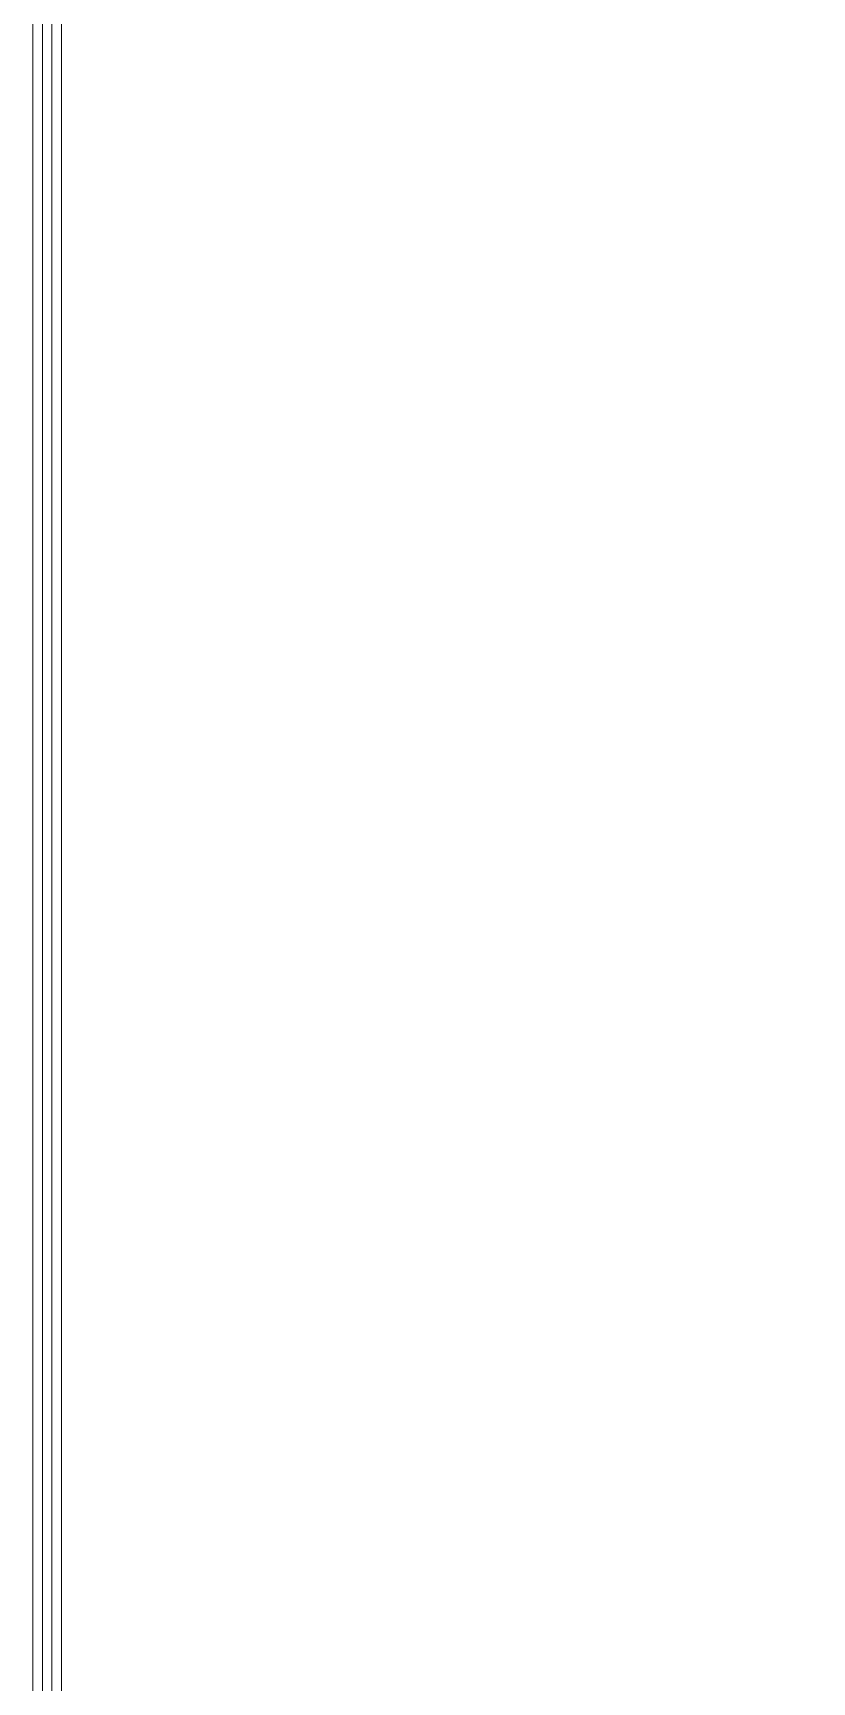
# Model space of a CAD drawing. Header units: inches. Extents: x 213 to 17763, y -4830 to 1802.
# Drawn here: x 12627 to 12746.6, y -2872.6 to -2619.3 of the extents above; entities that cross this region are included whole.
import ezdxf

# ---------------------------------------------------------------- set-up
doc = ezdxf.new("R2010")
doc.units = ezdxf.units.IN
doc.header["$MEASUREMENT"] = 0
doc.layers.add('PDF2_0', color=7, linetype='Continuous')
doc.layers.add('PDF2_MK. KITCHEN ESSENTAILS', color=7, linetype='Continuous', true_color=0x767676)

msp = doc.modelspace()

# ---------------------------------------------------------------- linework, layer by layer
at = {"layer": 'PDF2_0', "lineweight": 5}
msp.add_lwpolyline([(13021.48, -2914.36), (12627, -2914.36), (12627, -2572.5), (13109.14, -2572.5), (13109.14, -2826.71, -0.414214)], format="xyb", close=True, dxfattribs=at)
for points in [[(13021.48, -2912.91), (12628.45, -2912.91), (12628.45, -2573.95), (13107.69, -2573.95), (13107.69, -2826.71, -0.414214), (13021.48, -2912.91)], [(13021.48, -2911.45), (12629.91, -2911.45), (12629.91, -2575.41), (13106.23, -2575.41), (13106.23, -2826.71, -0.414214), (13021.48, -2911.45)]]:
    msp.add_lwpolyline(points, format="xyb", dxfattribs=at)
msp.add_lwpolyline([(12631.37, -2576.87), (13024.26, -2576.87), (13024.26, -2900.79), (12631.37, -2900.79)], close=True, dxfattribs=at)
at = {"layer": 'PDF2_MK. KITCHEN ESSENTAILS', "lineweight": 5}
msp.add_lwpolyline([(12631.37, -2900.79), (13024.26, -2900.79), (13024.26, -2576.87), (12631.37, -2576.87)], close=True, dxfattribs=at)

doc.saveas('drawing.dxf')
